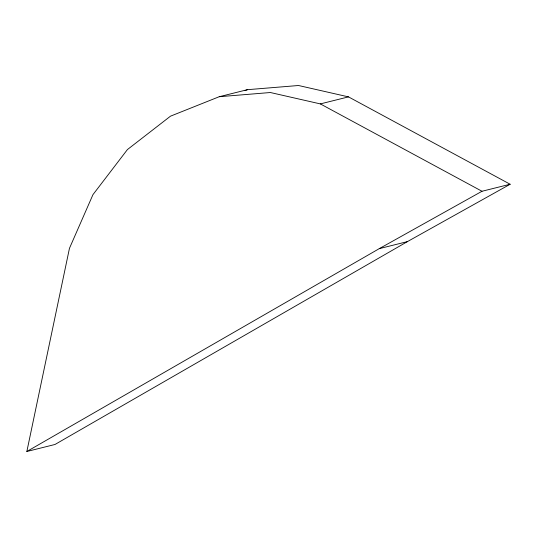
<?xml version="1.0" encoding="UTF-8"?>
<svg xmlns="http://www.w3.org/2000/svg" width="537" height="537" viewBox="0 0 537 537"><rect width="100%" height="100%" fill="white"/><g stroke="black" fill="none" stroke-linecap="round" stroke-linejoin="round"><path stroke-width="0.81" d="M26.85 451.496L69.454 248.329L92.955 194.649L127.423 149.568L170.498 116.167L219.257 96.707L247.403 89.686L298.512 85.504L348.5 96.882L510.15 184.245L407.415 241.616L54.996 444.475L26.85 451.496L379.263 248.644L482.004 191.266L510.15 184.245M245.08 90.612L247.403 89.686M219.257 96.707L270.366 92.525L320.347 103.903L348.5 96.882M379.263 248.644L407.415 241.616M320.347 103.903L482.004 191.266"/></g></svg>
